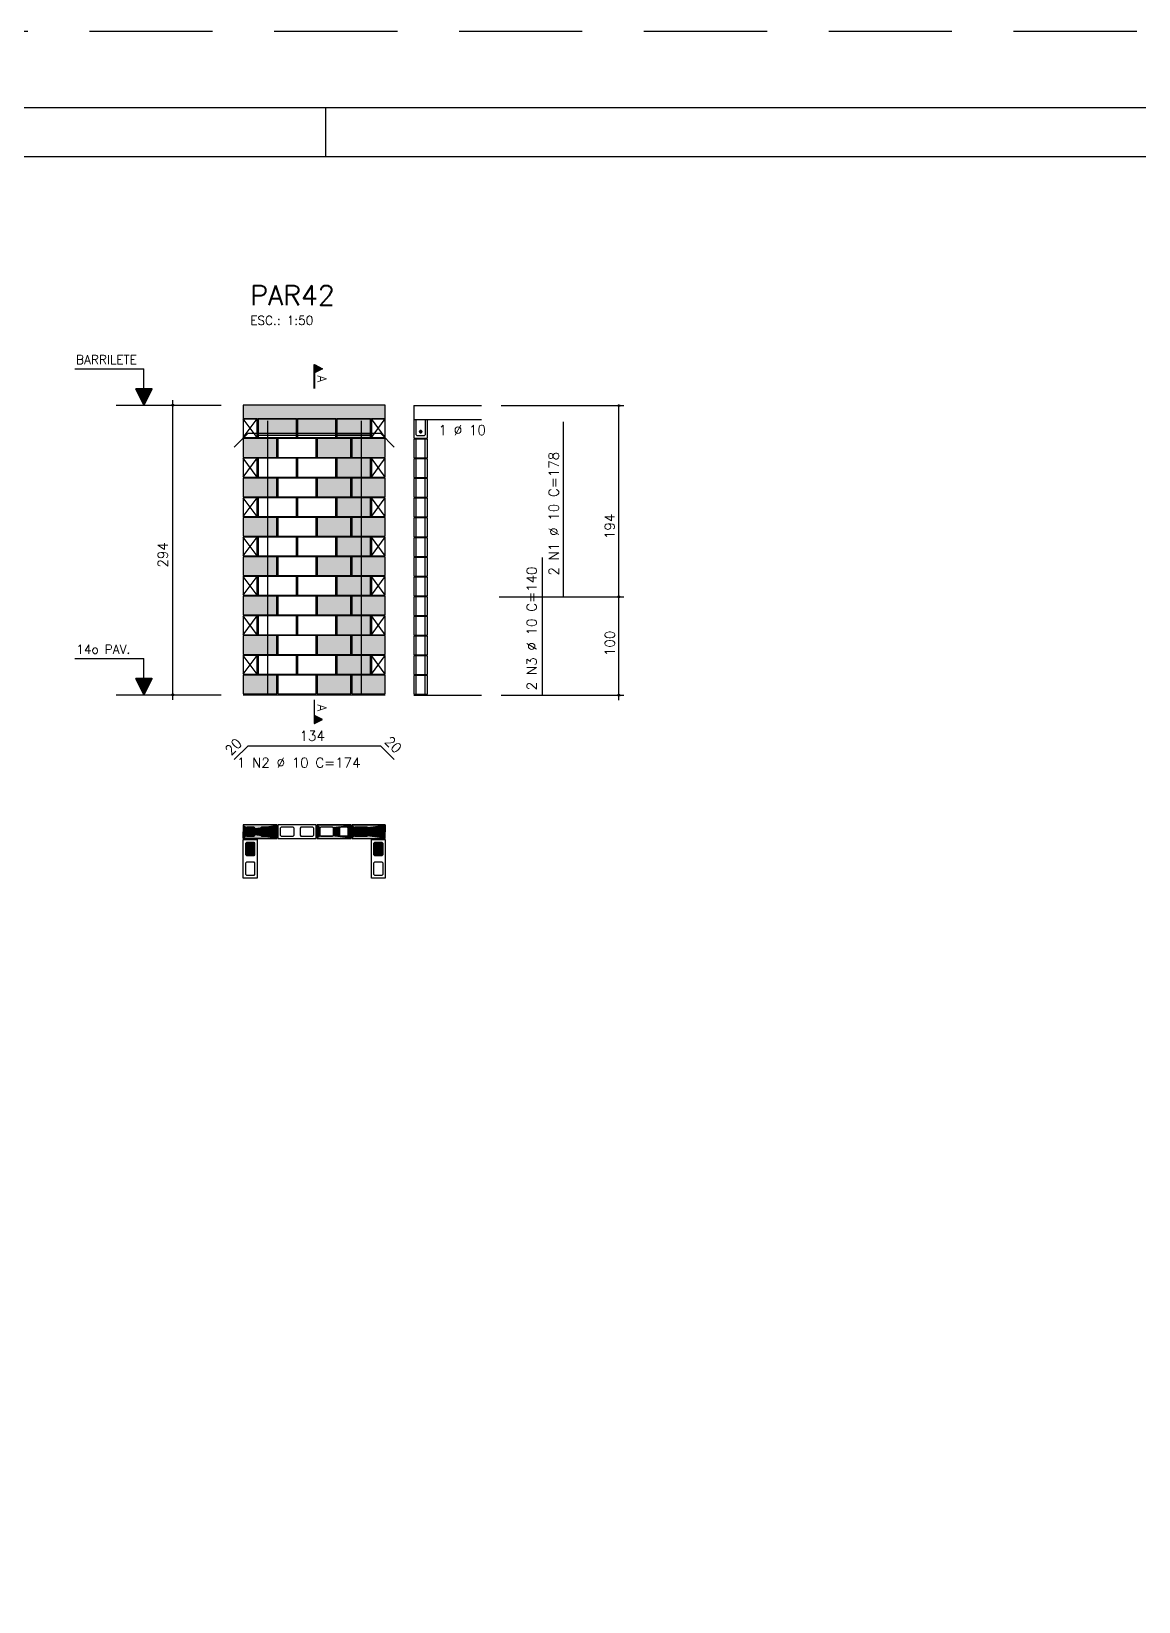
# Model space of a CAD drawing. Extents: x -1.9 to 86, y -1.6 to 60.9.
# Drawn here: x 41.12 to 63.59, y 29.07 to 60.95 of the extents above; entities that cross this region are included whole.
import ezdxf

# ---------------------------------------------------------------- set-up
doc = ezdxf.new("R2010")
doc.units = 0
doc.header["$MEASUREMENT"] = 0
doc.linetypes.add('HIDDEN', pattern=[0.375, 0.25, -0.125])
doc.layers.get('0').update_dxf_attribs({"linetype": 'CONTINUOUS'})
doc.layers.get('Defpoints').update_dxf_attribs({"linetype": 'CONTINUOUS'})
for name, color, linetype in [('ARQ_FOLHA', 7, 'CONTINUOUS'), ('PENA_01', 1, 'CONTINUOUS'), ('PENA_02', 2, 'CONTINUOUS'), ('PENA_03', 3, 'CONTINUOUS'), ('PENA_05', 5, 'CONTINUOUS'), ('PENA_06', 6, 'CONTINUOUS'), ('PENA_09', 254, 'CONTINUOUS'), ('PENA_11', 252, 'CONTINUOUS'), ('PENA_21', 100, 'CONTINUOUS')]:
    doc.layers.add(name, color=color, linetype=linetype)
doc.styles.get("Standard").update_dxf_attribs({"font": 'ROMANS.SHX'})

# ---------------------------------------------------------------- blocks, each defined once
blk = doc.blocks.new('FOLHA A1 - 841 X 594')
at = {"layer": 'ARQ_FOLHA', "color": 1}
blk.add_line((-370, 584), (-370, 594), dxfattribs=at)
for points in [[(-841, 0), (0, 0), (0, 594), (-841, 594)], [(-816, 10), (-10, 10), (-10, 584), (-816, 584)]]:
    blk.add_lwpolyline(points, close=True, dxfattribs=at)
at = {"layer": 'Defpoints', "color": 8, "linetype": 'HIDDEN', "ltscale": 100}
blk.add_lwpolyline([(-860.5, 609.5), (-860.5, -15.5), (19.5, -15.5), (19.5, 609.5)], close=True, dxfattribs=at)
blk = doc.blocks.new('*U24')
blk.add_blockref('FOLHA A1 - 841 X 594', (0, 0))

msp = doc.modelspace()

# ---------------------------------------------------------------- linework, layer by layer
at = {"layer": 'PENA_01', "linetype": 'Continuous'}
for p, q in [((42.846, 53.361), (44.977, 53.361)), ((45.724, 52.751), (46.504, 52.751)), ((46.523, 52.751), (47.303, 52.751)), ((47.323, 52.751), (48.003, 52.751)), ((42.846, 47.481), (44.977, 47.481))]:
    msp.add_line(p, q, dxfattribs=at)
for points in [[(45.494, 44.611), (45.634, 44.611), (45.654, 44.631), (45.654, 44.771), (45.634, 44.791), (45.494, 44.791), (45.474, 44.771), (45.474, 44.631), (45.494, 44.611)], [(45.794, 44.611), (46.034, 44.611), (46.054, 44.631), (46.054, 44.771), (46.034, 44.791), (45.794, 44.791), (45.774, 44.771), (45.774, 44.631), (45.794, 44.611)], [(46.454, 44.771), (46.434, 44.791), (46.194, 44.791), (46.174, 44.771), (46.174, 44.631), (46.194, 44.611), (46.434, 44.611), (46.454, 44.631), (46.454, 44.771)], [(46.854, 44.771), (46.834, 44.791), (46.594, 44.791), (46.574, 44.771), (46.574, 44.631), (46.594, 44.611), (46.834, 44.611), (46.854, 44.631), (46.854, 44.771)], [(47.234, 44.791), (46.994, 44.791), (46.974, 44.771), (46.974, 44.631), (46.994, 44.611), (47.234, 44.611), (47.254, 44.631), (47.254, 44.771), (47.234, 44.791)], [(47.534, 44.791), (47.394, 44.791), (47.374, 44.771), (47.374, 44.631), (47.394, 44.611), (47.534, 44.611), (47.554, 44.631), (47.554, 44.771), (47.534, 44.791)], [(47.934, 44.791), (47.694, 44.791), (47.674, 44.771), (47.674, 44.631), (47.694, 44.611), (47.934, 44.611), (47.954, 44.631), (47.954, 44.771), (47.934, 44.791)], [(48.234, 44.791), (48.094, 44.791), (48.074, 44.771), (48.074, 44.631), (48.094, 44.611), (48.234, 44.611), (48.254, 44.631), (48.254, 44.771), (48.234, 44.791)], [(45.494, 44.211), (45.474, 44.231), (45.474, 44.471), (45.494, 44.491), (45.634, 44.491), (45.654, 44.471), (45.654, 44.231), (45.634, 44.211), (45.494, 44.211)], [(48.094, 44.211), (48.074, 44.231), (48.074, 44.471), (48.094, 44.491), (48.234, 44.491), (48.254, 44.471), (48.254, 44.231), (48.234, 44.211), (48.094, 44.211)], [(45.494, 43.811), (45.474, 43.831), (45.474, 44.071), (45.494, 44.091), (45.634, 44.091), (45.654, 44.071), (45.654, 43.831), (45.634, 43.811), (45.494, 43.811)], [(48.094, 43.811), (48.074, 43.831), (48.074, 44.071), (48.094, 44.091), (48.234, 44.091), (48.254, 44.071), (48.254, 43.831), (48.234, 43.811), (48.094, 43.811)]]:
    msp.add_lwpolyline(points, dxfattribs=at)
at = {"layer": 'PENA_02', "linetype": 'Continuous'}
for p, q in [((45.704, 53.081), (45.424, 53.081)), ((45.424, 53.081), (45.424, 52.701)), ((45.704, 52.701), (45.704, 53.081)), ((48.304, 53.081), (48.024, 53.081)), ((48.024, 53.081), (48.024, 52.701)), ((48.304, 52.701), (48.304, 53.081)), ((45.424, 52.701), (45.704, 52.701)), ((48.024, 52.701), (48.304, 52.701)), ((45.704, 52.281), (45.424, 52.281)), ((45.424, 52.281), (45.424, 51.901)), ((45.704, 51.901), (45.704, 52.281)), ((48.304, 52.281), (48.024, 52.281)), ((48.024, 52.281), (48.024, 51.901)), ((48.304, 51.901), (48.304, 52.281)), ((45.424, 51.901), (45.704, 51.901)), ((48.024, 51.901), (48.304, 51.901)), ((45.704, 51.481), (45.424, 51.481)), ((45.424, 51.481), (45.424, 51.101)), ((45.704, 51.101), (45.704, 51.481)), ((48.304, 51.481), (48.024, 51.481)), ((48.024, 51.481), (48.024, 51.101)), ((48.304, 51.101), (48.304, 51.481)), ((45.424, 51.101), (45.704, 51.101)), ((48.024, 51.101), (48.304, 51.101)), ((45.704, 50.681), (45.424, 50.681)), ((45.424, 50.681), (45.424, 50.301)), ((45.704, 50.301), (45.704, 50.681)), ((48.304, 50.681), (48.024, 50.681)), ((48.024, 50.681), (48.024, 50.301)), ((48.304, 50.301), (48.304, 50.681)), ((45.424, 50.301), (45.704, 50.301)), ((48.024, 50.301), (48.304, 50.301)), ((45.704, 49.881), (45.424, 49.881)), ((45.424, 49.881), (45.424, 49.501)), ((45.704, 49.501), (45.704, 49.881)), ((48.304, 49.881), (48.024, 49.881)), ((48.024, 49.881), (48.024, 49.501)), ((48.304, 49.501), (48.304, 49.881)), ((45.424, 49.501), (45.704, 49.501)), ((48.024, 49.501), (48.304, 49.501)), ((45.704, 49.081), (45.424, 49.081)), ((45.424, 49.081), (45.424, 48.701)), ((45.704, 48.701), (45.704, 49.081)), ((48.304, 49.081), (48.024, 49.081)), ((48.024, 49.081), (48.024, 48.701)), ((48.304, 48.701), (48.304, 49.081)), ((45.424, 48.701), (45.704, 48.701)), ((48.024, 48.701), (48.304, 48.701)), ((45.704, 48.281), (45.424, 48.281)), ((45.424, 48.281), (45.424, 47.901)), ((45.704, 47.901), (45.704, 48.281)), ((48.304, 48.281), (48.024, 48.281)), ((48.024, 48.281), (48.024, 47.901)), ((48.304, 47.901), (48.304, 48.281)), ((45.424, 47.901), (45.704, 47.901)), ((48.024, 47.901), (48.304, 47.901)), ((45.424, 47.481), (48.304, 47.481))]:
    msp.add_line(p, q, dxfattribs=at)
for points in [[(45.424, 53.081), (48.304, 53.081), (48.304, 53.361), (45.424, 53.361), (45.424, 53.081)], [(45.724, 52.701), (46.504, 52.701), (46.504, 53.081), (45.724, 53.081), (45.724, 52.701)], [(46.523, 52.701), (47.303, 52.701), (47.303, 53.081), (46.523, 53.081), (46.523, 52.701)], [(47.323, 52.701), (48.003, 52.701), (48.003, 53.081), (47.323, 53.081), (47.323, 52.701)], [(45.424, 52.301), (46.104, 52.301), (46.104, 52.681), (45.424, 52.681), (45.424, 52.301)], [(46.124, 52.301), (46.904, 52.301), (46.904, 52.681), (46.124, 52.681), (46.124, 52.301)], [(46.924, 52.301), (47.604, 52.301), (47.604, 52.681), (46.924, 52.681), (46.924, 52.301)], [(47.624, 52.301), (48.304, 52.301), (48.304, 52.681), (47.624, 52.681), (47.624, 52.301)], [(45.724, 51.901), (46.504, 51.901), (46.504, 52.281), (45.724, 52.281), (45.724, 51.901)], [(46.524, 51.901), (47.304, 51.901), (47.304, 52.281), (46.524, 52.281), (46.524, 51.901)], [(47.324, 51.901), (48.004, 51.901), (48.004, 52.281), (47.324, 52.281), (47.324, 51.901)], [(45.424, 51.501), (46.104, 51.501), (46.104, 51.881), (45.424, 51.881), (45.424, 51.501)], [(46.124, 51.501), (46.904, 51.501), (46.904, 51.881), (46.124, 51.881), (46.124, 51.501)], [(46.924, 51.501), (47.604, 51.501), (47.604, 51.881), (46.924, 51.881), (46.924, 51.501)], [(47.624, 51.501), (48.304, 51.501), (48.304, 51.881), (47.624, 51.881), (47.624, 51.501)], [(45.724, 51.101), (46.504, 51.101), (46.504, 51.481), (45.724, 51.481), (45.724, 51.101)], [(46.524, 51.101), (47.304, 51.101), (47.304, 51.481), (46.524, 51.481), (46.524, 51.101)], [(47.324, 51.101), (48.004, 51.101), (48.004, 51.481), (47.324, 51.481), (47.324, 51.101)], [(45.424, 50.701), (46.104, 50.701), (46.104, 51.081), (45.424, 51.081), (45.424, 50.701)], [(46.124, 50.701), (46.904, 50.701), (46.904, 51.081), (46.124, 51.081), (46.124, 50.701)], [(46.924, 50.701), (47.604, 50.701), (47.604, 51.081), (46.924, 51.081), (46.924, 50.701)], [(47.624, 50.701), (48.304, 50.701), (48.304, 51.081), (47.624, 51.081), (47.624, 50.701)], [(45.724, 50.301), (46.504, 50.301), (46.504, 50.681), (45.724, 50.681), (45.724, 50.301)], [(46.524, 50.301), (47.304, 50.301), (47.304, 50.681), (46.524, 50.681), (46.524, 50.301)], [(47.324, 50.301), (48.004, 50.301), (48.004, 50.681), (47.324, 50.681), (47.324, 50.301)], [(45.424, 49.901), (46.104, 49.901), (46.104, 50.281), (45.424, 50.281), (45.424, 49.901)], [(46.124, 49.901), (46.904, 49.901), (46.904, 50.281), (46.124, 50.281), (46.124, 49.901)], [(46.924, 49.901), (47.604, 49.901), (47.604, 50.281), (46.924, 50.281), (46.924, 49.901)], [(47.624, 49.901), (48.304, 49.901), (48.304, 50.281), (47.624, 50.281), (47.624, 49.901)], [(45.724, 49.501), (46.504, 49.501), (46.504, 49.881), (45.724, 49.881), (45.724, 49.501)], [(46.524, 49.501), (47.304, 49.501), (47.304, 49.881), (46.524, 49.881), (46.524, 49.501)], [(47.324, 49.501), (48.004, 49.501), (48.004, 49.881), (47.324, 49.881), (47.324, 49.501)], [(45.424, 49.101), (46.104, 49.101), (46.104, 49.481), (45.424, 49.481), (45.424, 49.101)], [(46.124, 49.101), (46.904, 49.101), (46.904, 49.481), (46.124, 49.481), (46.124, 49.101)], [(46.924, 49.101), (47.604, 49.101), (47.604, 49.481), (46.924, 49.481), (46.924, 49.101)], [(47.624, 49.101), (48.304, 49.101), (48.304, 49.481), (47.624, 49.481), (47.624, 49.101)], [(45.724, 48.701), (46.504, 48.701), (46.504, 49.081), (45.724, 49.081), (45.724, 48.701)], [(46.524, 48.701), (47.304, 48.701), (47.304, 49.081), (46.524, 49.081), (46.524, 48.701)], [(47.324, 48.701), (48.004, 48.701), (48.004, 49.081), (47.324, 49.081), (47.324, 48.701)], [(45.424, 48.301), (46.104, 48.301), (46.104, 48.681), (45.424, 48.681), (45.424, 48.301)], [(46.124, 48.301), (46.904, 48.301), (46.904, 48.681), (46.124, 48.681), (46.124, 48.301)], [(46.924, 48.301), (47.604, 48.301), (47.604, 48.681), (46.924, 48.681), (46.924, 48.301)], [(47.624, 48.301), (48.304, 48.301), (48.304, 48.681), (47.624, 48.681), (47.624, 48.301)], [(45.724, 47.901), (46.504, 47.901), (46.504, 48.281), (45.724, 48.281), (45.724, 47.901)], [(46.524, 47.901), (47.304, 47.901), (47.304, 48.281), (46.524, 48.281), (46.524, 47.901)], [(47.324, 47.901), (48.004, 47.901), (48.004, 48.281), (47.324, 48.281), (47.324, 47.901)], [(45.424, 47.501), (46.104, 47.501), (46.104, 47.881), (45.424, 47.881), (45.424, 47.501)], [(46.124, 47.501), (46.904, 47.501), (46.904, 47.881), (46.124, 47.881), (46.124, 47.501)], [(46.924, 47.501), (47.604, 47.501), (47.604, 47.881), (46.924, 47.881), (46.924, 47.501)], [(47.624, 47.501), (48.304, 47.501), (48.304, 47.881), (47.624, 47.881), (47.624, 47.501)], [(45.424, 44.561), (46.104, 44.561), (46.104, 44.841), (45.424, 44.841), (45.424, 44.561)], [(46.904, 44.841), (46.124, 44.841), (46.124, 44.561), (46.904, 44.561), (46.904, 44.841)], [(47.604, 44.841), (46.924, 44.841), (46.924, 44.561), (47.604, 44.561), (47.604, 44.841)], [(48.304, 44.841), (47.624, 44.841), (47.624, 44.561), (48.304, 44.561), (48.304, 44.841)], [(45.424, 43.761), (45.424, 44.541), (45.704, 44.541), (45.704, 43.761), (45.424, 43.761)], [(48.024, 43.761), (48.024, 44.541), (48.304, 44.541), (48.304, 43.761), (48.024, 43.761)]]:
    msp.add_lwpolyline(points, dxfattribs=at)
for centre, radius in [((43.992, 53.361), 0.02), ((43.992, 53.361), 0.01), ((53.044, 53.35), 0.02), ((53.044, 53.35), 0.01), ((53.044, 49.47), 0.02), ((53.044, 49.47), 0.01), ((43.992, 47.481), 0.02), ((43.992, 47.481), 0.01), ((53.044, 47.47), 0.02), ((53.044, 47.47), 0.01)]:
    msp.add_circle(centre, radius, dxfattribs=at)
at = {"layer": 'PENA_03', "linetype": 'Continuous'}
for p, q in [((43.405, 54.093), (42.005, 54.093)), ((43.405, 53.693), (43.405, 54.093)), ((43.406, 53.693), (43.406, 54.095)), ((46.864, 53.698), (46.864, 54.184)), ((46.864, 54.184), (47.03, 54.101)), ((46.865, 54.183), (46.865, 54.019)), ((46.865, 54.183), (47.028, 54.101)), ((47.028, 54.101), (46.865, 54.019)), ((47.03, 54.101), (46.865, 54.018)), ((46.865, 54.018), (46.865, 53.698)), ((46.877, 54.178), (46.877, 54.025)), ((46.89, 54.171), (46.89, 54.031)), ((46.902, 54.165), (46.902, 54.037)), ((46.915, 54.159), (46.915, 54.044)), ((46.928, 54.152), (46.928, 54.05)), ((46.941, 54.146), (46.941, 54.056)), ((46.953, 54.139), (46.953, 54.063)), ((46.966, 54.133), (46.966, 54.069)), ((46.979, 54.127), (46.979, 54.076)), ((46.992, 54.12), (46.992, 54.082)), ((47.004, 54.114), (47.004, 54.088)), ((47.017, 54.107), (47.017, 54.095)), ((43.406, 53.361), (43.24, 53.693)), ((43.24, 53.693), (43.405, 53.693)), ((43.406, 53.364), (43.242, 53.692)), ((43.569, 53.692), (43.242, 53.692)), ((43.559, 53.668), (43.252, 53.668)), ((43.546, 53.642), (43.265, 53.642)), ((43.533, 53.617), (43.278, 53.617)), ((43.521, 53.591), (43.291, 53.591)), ((43.508, 53.566), (43.304, 53.566)), ((43.572, 53.693), (43.406, 53.361)), ((43.406, 53.693), (43.572, 53.693)), ((43.569, 53.692), (43.406, 53.364)), ((43.495, 53.54), (43.316, 53.54)), ((43.482, 53.514), (43.329, 53.514)), ((43.469, 53.489), (43.342, 53.489)), ((43.457, 53.463), (43.355, 53.463)), ((43.444, 53.438), (43.367, 53.438)), ((43.431, 53.412), (43.38, 53.412)), ((43.418, 53.387), (43.393, 53.387)), ((43.992, 47.381), (43.992, 53.461)), ((48.884, 53.35), (48.884, 52.69)), ((48.884, 53.35), (50.254, 53.35)), ((50.654, 53.35), (53.144, 53.35)), ((53.044, 47.37), (53.044, 53.35)), ((45.424, 52.701), (45.704, 53.081)), ((45.704, 52.701), (45.424, 53.081)), ((48.024, 52.701), (48.304, 53.081)), ((48.304, 52.701), (48.024, 53.081)), ((48.884, 53.07), (50.254, 53.07)), ((48.934, 52.29), (48.934, 52.67)), ((49.114, 52.29), (49.114, 52.67)), ((45.424, 51.901), (45.704, 52.281)), ((45.704, 51.901), (45.424, 52.281)), ((48.024, 51.901), (48.304, 52.281)), ((48.304, 51.901), (48.024, 52.281)), ((48.934, 51.89), (48.934, 52.27)), ((49.114, 51.89), (49.114, 52.27)), ((48.934, 51.49), (48.934, 51.87)), ((49.114, 51.49), (49.114, 51.87)), ((45.424, 51.101), (45.704, 51.481)), ((45.704, 51.101), (45.424, 51.481)), ((48.024, 51.101), (48.304, 51.481)), ((48.304, 51.101), (48.024, 51.481)), ((48.934, 51.09), (48.934, 51.47)), ((49.114, 51.09), (49.114, 51.47)), ((48.934, 50.69), (48.934, 51.07)), ((49.114, 50.69), (49.114, 51.07)), ((45.424, 50.301), (45.704, 50.681)), ((45.704, 50.301), (45.424, 50.681)), ((48.024, 50.301), (48.304, 50.681)), ((48.304, 50.301), (48.024, 50.681)), ((48.934, 50.29), (48.934, 50.67)), ((49.114, 50.29), (49.114, 50.67)), ((48.934, 49.89), (48.934, 50.27)), ((49.114, 49.89), (49.114, 50.27)), ((45.424, 49.501), (45.704, 49.881)), ((45.704, 49.501), (45.424, 49.881)), ((48.024, 49.501), (48.304, 49.881)), ((48.304, 49.501), (48.024, 49.881)), ((48.934, 49.49), (48.934, 49.87)), ((49.114, 49.49), (49.114, 49.87)), ((48.934, 49.09), (48.934, 49.47)), ((49.114, 49.09), (49.114, 49.47)), ((50.613, 49.47), (53.144, 49.47)), ((45.424, 48.701), (45.704, 49.081)), ((45.704, 48.701), (45.424, 49.081)), ((48.024, 48.701), (48.304, 49.081)), ((48.304, 48.701), (48.024, 49.081)), ((48.934, 48.69), (48.934, 49.07)), ((49.114, 48.69), (49.114, 49.07)), ((48.934, 48.29), (48.934, 48.67)), ((49.114, 48.29), (49.114, 48.67)), ((43.405, 48.213), (42.005, 48.213)), ((43.405, 47.813), (43.405, 48.213)), ((43.406, 47.813), (43.406, 48.215)), ((45.424, 47.901), (45.704, 48.281)), ((45.704, 47.901), (45.424, 48.281)), ((48.024, 47.901), (48.304, 48.281)), ((48.304, 47.901), (48.024, 48.281)), ((48.934, 47.89), (48.934, 48.27)), ((49.114, 47.89), (49.114, 48.27)), ((43.406, 47.481), (43.24, 47.813)), ((43.24, 47.813), (43.405, 47.813)), ((43.572, 47.813), (43.406, 47.481)), ((43.406, 47.813), (43.572, 47.813)), ((48.934, 47.49), (48.934, 47.87)), ((49.114, 47.49), (49.114, 47.87)), ((43.406, 47.484), (43.242, 47.812)), ((43.569, 47.812), (43.242, 47.812)), ((43.559, 47.788), (43.252, 47.788)), ((43.546, 47.762), (43.265, 47.762)), ((43.533, 47.737), (43.278, 47.737)), ((43.521, 47.711), (43.291, 47.711)), ((43.508, 47.686), (43.304, 47.686)), ((43.495, 47.66), (43.316, 47.66)), ((43.482, 47.634), (43.329, 47.634)), ((43.469, 47.609), (43.342, 47.609)), ((43.457, 47.583), (43.355, 47.583)), ((43.444, 47.558), (43.367, 47.558)), ((43.431, 47.532), (43.38, 47.532)), ((43.418, 47.507), (43.393, 47.507)), ((43.569, 47.812), (43.406, 47.484)), ((46.864, 47.381), (46.864, 46.895)), ((46.865, 47.061), (46.865, 47.381)), ((48.884, 47.47), (50.254, 47.47)), ((50.654, 47.47), (53.144, 47.47)), ((46.864, 46.895), (47.03, 46.978)), ((47.03, 46.978), (46.865, 47.061)), ((46.865, 46.896), (46.865, 47.06)), ((47.028, 46.978), (46.865, 47.06)), ((46.865, 46.896), (47.028, 46.978)), ((46.877, 46.901), (46.877, 47.054)), ((46.89, 46.908), (46.89, 47.048)), ((46.902, 46.914), (46.902, 47.042)), ((46.915, 46.92), (46.915, 47.035)), ((46.928, 46.927), (46.928, 47.029)), ((46.941, 46.933), (46.941, 47.023)), ((46.953, 46.94), (46.953, 47.016)), ((46.966, 46.946), (46.966, 47.01)), ((46.979, 46.952), (46.979, 47.003)), ((46.992, 46.959), (46.992, 46.997)), ((47.004, 46.965), (47.004, 46.991)), ((47.017, 46.972), (47.017, 46.984))]:
    msp.add_line(p, q, dxfattribs=at)
for points in [[(48.884, 52.69), (49.164, 52.69), (49.164, 53.07)], [(49.114, 53.07), (49.114, 52.76), (49.094, 52.74), (48.954, 52.74), (48.934, 52.76), (48.934, 53.07)], [(48.884, 52.29), (49.164, 52.29), (49.164, 52.67), (48.884, 52.67), (48.884, 52.29)], [(49.048, 52.821), (49.046, 52.832), (49.04, 52.84), (49.031, 52.845), (49.021, 52.846), (49.011, 52.843), (49.003, 52.836), (48.999, 52.827), (48.999, 52.816), (49.003, 52.807), (49.011, 52.8), (49.021, 52.796), (49.031, 52.798), (49.04, 52.803), (49.046, 52.811), (49.048, 52.821)], [(48.884, 51.89), (49.164, 51.89), (49.164, 52.27), (48.884, 52.27), (48.884, 51.89)], [(48.884, 51.49), (49.164, 51.49), (49.164, 51.87), (48.884, 51.87), (48.884, 51.49)], [(48.884, 51.09), (49.164, 51.09), (49.164, 51.47), (48.884, 51.47), (48.884, 51.09)], [(48.884, 50.69), (49.164, 50.69), (49.164, 51.07), (48.884, 51.07), (48.884, 50.69)], [(48.884, 50.29), (49.164, 50.29), (49.164, 50.67), (48.884, 50.67), (48.884, 50.29)], [(48.884, 49.89), (49.164, 49.89), (49.164, 50.27), (48.884, 50.27), (48.884, 49.89)], [(48.884, 49.49), (49.164, 49.49), (49.164, 49.87), (48.884, 49.87), (48.884, 49.49)], [(48.884, 49.09), (49.164, 49.09), (49.164, 49.47), (48.884, 49.47), (48.884, 49.09)], [(48.884, 48.69), (49.164, 48.69), (49.164, 49.07), (48.884, 49.07), (48.884, 48.69)], [(48.884, 48.29), (49.164, 48.29), (49.164, 48.67), (48.884, 48.67), (48.884, 48.29)], [(48.884, 47.89), (49.164, 47.89), (49.164, 48.27), (48.884, 48.27), (48.884, 47.89)], [(48.884, 47.49), (49.164, 47.49), (49.164, 47.87), (48.884, 47.87), (48.884, 47.49)], [(45.474, 44.771), (45.494, 44.791), (45.634, 44.791), (45.654, 44.771), (45.654, 44.631), (45.634, 44.611), (45.494, 44.611), (45.474, 44.631), (45.474, 44.771)], [(45.774, 44.771), (45.794, 44.791), (46.034, 44.791), (46.054, 44.771), (46.054, 44.631), (46.034, 44.611), (45.794, 44.611), (45.774, 44.631), (45.774, 44.771)], [(47.674, 44.771), (47.694, 44.791), (47.934, 44.791), (47.954, 44.771), (47.954, 44.631), (47.934, 44.611), (47.694, 44.611), (47.674, 44.631), (47.674, 44.771)], [(48.074, 44.771), (48.094, 44.791), (48.234, 44.791), (48.254, 44.771), (48.254, 44.631), (48.234, 44.611), (48.094, 44.611), (48.074, 44.631), (48.074, 44.771)], [(45.634, 44.491), (45.654, 44.471), (45.654, 44.231), (45.634, 44.211), (45.494, 44.211), (45.474, 44.231), (45.474, 44.471), (45.494, 44.491), (45.634, 44.491)], [(48.234, 44.491), (48.254, 44.471), (48.254, 44.231), (48.234, 44.211), (48.094, 44.211), (48.074, 44.231), (48.074, 44.471), (48.094, 44.491), (48.234, 44.491)]]:
    msp.add_lwpolyline(points, dxfattribs=at)
for centre, radius in [((49.023, 52.821), 0.025), ((45.564, 44.701), 0.04), ((45.914, 44.701), 0.04), ((47.814, 44.701), 0.04), ((48.164, 44.701), 0.04), ((45.564, 44.351), 0.04), ((48.164, 44.351), 0.04)]:
    msp.add_circle(centre, radius, dxfattribs=at)
for points in [[(49.048, 52.821), (49.003, 52.836), (48.999, 52.827)], [(49.048, 52.821), (48.999, 52.827), (48.999, 52.816)], [(49.048, 52.821), (48.999, 52.816), (49.003, 52.807)], [(49.048, 52.821), (49.011, 52.843), (49, 52.83)], [(49.048, 52.821), (49, 52.83), (49, 52.813)], [(49.048, 52.821), (49, 52.813), (49.011, 52.8)], [(49.048, 52.821), (49.011, 52.843), (49.003, 52.836)], [(49.048, 52.821), (49.003, 52.807), (49.011, 52.8)], [(49.048, 52.821), (49.028, 52.846), (49.011, 52.843)], [(49.048, 52.821), (49.021, 52.846), (49.011, 52.843)], [(49.048, 52.821), (49.011, 52.8), (49.028, 52.797)], [(49.048, 52.821), (49.011, 52.8), (49.021, 52.796)], [(49.048, 52.821), (49.031, 52.845), (49.021, 52.846)], [(49.048, 52.821), (49.021, 52.796), (49.031, 52.798)], [(49.048, 52.821), (49.042, 52.837), (49.028, 52.846)], [(49.048, 52.821), (49.028, 52.797), (49.042, 52.805)], [(49.048, 52.821), (49.04, 52.84), (49.031, 52.845)], [(49.048, 52.821), (49.031, 52.798), (49.04, 52.803)], [(49.048, 52.821), (49.046, 52.832), (49.04, 52.84)], [(49.048, 52.821), (49.04, 52.803), (49.046, 52.811)], [(49.048, 52.821), (49.042, 52.805), (49.048, 52.821)], [(49.048, 52.821), (49.046, 52.811), (49.048, 52.821)], [(45.604, 44.701), (45.544, 44.736), (45.527, 44.715)], [(45.604, 44.701), (45.527, 44.715), (45.527, 44.688)], [(45.604, 44.701), (45.527, 44.688), (45.544, 44.667)], [(45.604, 44.701), (45.571, 44.741), (45.544, 44.736)], [(45.604, 44.701), (45.544, 44.667), (45.571, 44.662)], [(45.604, 44.701), (45.595, 44.727), (45.571, 44.741)], [(45.604, 44.701), (45.571, 44.662), (45.595, 44.676)], [(45.604, 44.701), (45.595, 44.676), (45.604, 44.701)], [(45.954, 44.701), (45.894, 44.736), (45.877, 44.715)], [(45.954, 44.701), (45.877, 44.715), (45.877, 44.688)], [(45.954, 44.701), (45.877, 44.688), (45.894, 44.667)], [(45.954, 44.701), (45.921, 44.741), (45.894, 44.736)], [(45.954, 44.701), (45.894, 44.667), (45.921, 44.662)], [(45.954, 44.701), (45.945, 44.727), (45.921, 44.741)], [(45.954, 44.701), (45.921, 44.662), (45.945, 44.676)], [(45.954, 44.701), (45.945, 44.676), (45.954, 44.701)], [(47.854, 44.701), (47.794, 44.736), (47.776, 44.715)], [(47.854, 44.701), (47.776, 44.715), (47.776, 44.688)], [(47.854, 44.701), (47.776, 44.688), (47.794, 44.667)], [(47.854, 44.701), (47.821, 44.741), (47.794, 44.736)], [(47.854, 44.701), (47.794, 44.667), (47.821, 44.662)], [(47.854, 44.701), (47.844, 44.727), (47.821, 44.741)], [(47.854, 44.701), (47.821, 44.662), (47.844, 44.676)], [(47.854, 44.701), (47.844, 44.676), (47.854, 44.701)], [(48.204, 44.701), (48.144, 44.736), (48.126, 44.715)], [(48.204, 44.701), (48.126, 44.715), (48.126, 44.688)], [(48.204, 44.701), (48.126, 44.688), (48.144, 44.667)], [(48.204, 44.701), (48.171, 44.741), (48.144, 44.736)], [(48.204, 44.701), (48.144, 44.667), (48.171, 44.662)], [(48.204, 44.701), (48.194, 44.727), (48.171, 44.741)], [(48.204, 44.701), (48.171, 44.662), (48.194, 44.676)], [(48.204, 44.701), (48.194, 44.676), (48.204, 44.701)], [(45.604, 44.351), (45.544, 44.386), (45.527, 44.365)], [(45.604, 44.351), (45.527, 44.365), (45.527, 44.338)], [(45.604, 44.351), (45.527, 44.338), (45.544, 44.317)], [(45.604, 44.351), (45.571, 44.391), (45.544, 44.386)], [(45.604, 44.351), (45.544, 44.317), (45.571, 44.312)], [(45.604, 44.351), (45.595, 44.377), (45.571, 44.391)], [(45.604, 44.351), (45.571, 44.312), (45.595, 44.326)], [(45.604, 44.351), (45.595, 44.326), (45.604, 44.351)], [(48.204, 44.351), (48.144, 44.386), (48.126, 44.365)], [(48.204, 44.351), (48.126, 44.365), (48.126, 44.338)], [(48.204, 44.351), (48.126, 44.338), (48.144, 44.317)], [(48.204, 44.351), (48.171, 44.391), (48.144, 44.386)], [(48.204, 44.351), (48.144, 44.317), (48.171, 44.312)], [(48.204, 44.351), (48.194, 44.377), (48.171, 44.391)], [(48.204, 44.351), (48.171, 44.312), (48.194, 44.326)], [(48.204, 44.351), (48.194, 44.326), (48.204, 44.351)]]:
    msp.add_solid(points, dxfattribs=at)
at = {"layer": 'PENA_05', "linetype": 'Continuous'}
for p, q in [((51.92, 49.467), (51.92, 53.021)), ((45.241, 52.508), (45.524, 52.791)), ((45.524, 52.791), (48.204, 52.791)), ((48.204, 52.791), (48.486, 52.509)), ((51.494, 47.47), (51.494, 50.27)), ((45.241, 46.164), (45.524, 46.447)), ((45.524, 46.447), (48.204, 46.447)), ((48.204, 46.447), (48.486, 46.165))]:
    msp.add_line(p, q, dxfattribs=at)
for points in [[(45.914, 53.041), (45.914, 47.47)], [(47.814, 53.041), (47.814, 47.47)]]:
    msp.add_lwpolyline(points, dxfattribs=at)
at = {"layer": 'PENA_09', "linetype": 'Continuous'}
for points in [[(45.724, 52.751), (46.504, 52.751), (46.504, 53.081), (45.724, 53.081), (45.724, 52.751)], [(46.523, 52.751), (47.303, 52.751), (47.303, 53.081), (46.523, 53.081), (46.523, 52.751)], [(47.323, 52.751), (48.003, 52.751), (48.003, 53.081), (47.323, 53.081), (47.323, 52.751)]]:
    msp.add_lwpolyline(points, dxfattribs=at)
for points in [[(45.724, 52.751), (46.504, 52.751), (46.504, 53.081)], [(45.724, 52.751), (46.504, 53.081), (45.724, 53.081)], [(45.724, 52.751), (45.724, 53.081), (45.724, 52.751)], [(46.523, 52.751), (47.303, 52.751), (47.303, 53.081)], [(46.523, 52.751), (47.303, 53.081), (46.523, 53.081)], [(46.523, 52.751), (46.523, 53.081), (46.523, 52.751)], [(47.323, 52.751), (48.003, 52.751), (48.003, 53.081)], [(47.323, 52.751), (48.003, 53.081), (47.323, 53.081)], [(47.323, 52.751), (47.323, 53.081), (47.323, 52.751)]]:
    msp.add_solid(points, dxfattribs=at)
at = {"layer": 'PENA_11', "linetype": 'Continuous'}
for points in [[(45.424, 53.081), (48.304, 53.081), (48.304, 53.361)], [(45.424, 53.081), (48.304, 53.361), (45.424, 53.361)], [(45.424, 53.081), (45.424, 53.361), (45.424, 53.081)], [(45.474, 44.771), (45.494, 44.791), (45.634, 44.791)], [(45.474, 44.771), (45.634, 44.791), (45.654, 44.771)], [(45.474, 44.771), (45.654, 44.771), (45.654, 44.631)], [(45.474, 44.771), (45.654, 44.631), (45.634, 44.611)], [(45.474, 44.771), (45.634, 44.611), (45.494, 44.611)], [(45.474, 44.771), (45.494, 44.611), (45.474, 44.631)], [(45.474, 44.771), (45.474, 44.631), (45.474, 44.771)], [(45.774, 44.771), (45.794, 44.791), (46.034, 44.791)], [(45.774, 44.771), (46.034, 44.791), (46.054, 44.771)], [(45.774, 44.771), (46.054, 44.771), (46.054, 44.631)], [(45.774, 44.771), (46.054, 44.631), (46.034, 44.611)], [(45.774, 44.771), (46.034, 44.611), (45.794, 44.611)], [(45.774, 44.771), (45.794, 44.611), (45.774, 44.631)], [(45.774, 44.771), (45.774, 44.631), (45.774, 44.771)], [(47.674, 44.771), (47.694, 44.791), (47.934, 44.791)], [(47.674, 44.771), (47.934, 44.791), (47.954, 44.771)], [(47.674, 44.771), (47.954, 44.771), (47.954, 44.631)], [(47.674, 44.771), (47.954, 44.631), (47.934, 44.611)], [(47.674, 44.771), (47.934, 44.611), (47.694, 44.611)], [(47.674, 44.771), (47.694, 44.611), (47.674, 44.631)], [(47.674, 44.771), (47.674, 44.631), (47.674, 44.771)], [(48.074, 44.771), (48.094, 44.791), (48.234, 44.791)], [(48.074, 44.771), (48.234, 44.791), (48.254, 44.771)], [(48.074, 44.771), (48.254, 44.771), (48.254, 44.631)], [(48.074, 44.771), (48.254, 44.631), (48.234, 44.611)], [(48.074, 44.771), (48.234, 44.611), (48.094, 44.611)], [(48.074, 44.771), (48.094, 44.611), (48.074, 44.631)], [(48.074, 44.771), (48.074, 44.631), (48.074, 44.771)], [(45.634, 44.491), (45.494, 44.211), (45.474, 44.231)], [(45.634, 44.491), (45.474, 44.231), (45.474, 44.471)], [(45.634, 44.491), (45.474, 44.471), (45.494, 44.491)], [(45.634, 44.491), (45.634, 44.211), (45.494, 44.211)], [(45.634, 44.491), (45.494, 44.491), (45.634, 44.491)], [(45.634, 44.491), (45.654, 44.471), (45.654, 44.231)], [(45.634, 44.491), (45.654, 44.231), (45.634, 44.211)], [(48.234, 44.491), (48.094, 44.211), (48.074, 44.231)], [(48.234, 44.491), (48.074, 44.231), (48.074, 44.471)], [(48.234, 44.491), (48.074, 44.471), (48.094, 44.491)], [(48.234, 44.491), (48.234, 44.211), (48.094, 44.211)], [(48.234, 44.491), (48.094, 44.491), (48.234, 44.491)], [(48.234, 44.491), (48.254, 44.471), (48.254, 44.231)], [(48.234, 44.491), (48.254, 44.231), (48.234, 44.211)]]:
    msp.add_solid(points, dxfattribs=at)
at = {"layer": 'PENA_21', "linetype": 'Continuous'}
for points in [[(45.424, 52.301), (46.104, 52.301), (46.104, 52.681), (45.424, 52.681), (45.424, 52.301)], [(46.924, 52.301), (47.604, 52.301), (47.604, 52.681), (46.924, 52.681), (46.924, 52.301)], [(47.323, 52.701), (48.003, 52.701), (48.003, 52.751), (47.323, 52.751), (47.323, 52.701)], [(47.624, 52.301), (48.304, 52.301), (48.304, 52.681), (47.624, 52.681), (47.624, 52.301)], [(47.324, 51.901), (48.004, 51.901), (48.004, 52.281), (47.324, 52.281), (47.324, 51.901)], [(45.424, 51.501), (46.104, 51.501), (46.104, 51.881), (45.424, 51.881), (45.424, 51.501)], [(46.924, 51.501), (47.604, 51.501), (47.604, 51.881), (46.924, 51.881), (46.924, 51.501)], [(47.624, 51.501), (48.304, 51.501), (48.304, 51.881), (47.624, 51.881), (47.624, 51.501)], [(47.324, 51.101), (48.004, 51.101), (48.004, 51.481), (47.324, 51.481), (47.324, 51.101)], [(45.424, 50.701), (46.104, 50.701), (46.104, 51.081), (45.424, 51.081), (45.424, 50.701)], [(46.924, 50.701), (47.604, 50.701), (47.604, 51.081), (46.924, 51.081), (46.924, 50.701)], [(47.624, 50.701), (48.304, 50.701), (48.304, 51.081), (47.624, 51.081), (47.624, 50.701)], [(47.324, 50.301), (48.004, 50.301), (48.004, 50.681), (47.324, 50.681), (47.324, 50.301)], [(45.424, 49.901), (46.104, 49.901), (46.104, 50.281), (45.424, 50.281), (45.424, 49.901)], [(46.924, 49.901), (47.604, 49.901), (47.604, 50.281), (46.924, 50.281), (46.924, 49.901)], [(47.624, 49.901), (48.304, 49.901), (48.304, 50.281), (47.624, 50.281), (47.624, 49.901)], [(47.324, 49.501), (48.004, 49.501), (48.004, 49.881), (47.324, 49.881), (47.324, 49.501)], [(45.424, 49.101), (46.104, 49.101), (46.104, 49.481), (45.424, 49.481), (45.424, 49.101)], [(46.924, 49.101), (47.604, 49.101), (47.604, 49.481), (46.924, 49.481), (46.924, 49.101)], [(47.624, 49.101), (48.304, 49.101), (48.304, 49.481), (47.624, 49.481), (47.624, 49.101)], [(47.324, 48.701), (48.004, 48.701), (48.004, 49.081), (47.324, 49.081), (47.324, 48.701)], [(45.424, 48.301), (46.104, 48.301), (46.104, 48.681), (45.424, 48.681), (45.424, 48.301)], [(46.924, 48.301), (47.604, 48.301), (47.604, 48.681), (46.924, 48.681), (46.924, 48.301)], [(47.624, 48.301), (48.304, 48.301), (48.304, 48.681), (47.624, 48.681), (47.624, 48.301)], [(47.324, 47.901), (48.004, 47.901), (48.004, 48.281), (47.324, 48.281), (47.324, 47.901)], [(45.424, 47.501), (46.104, 47.501), (46.104, 47.881), (45.424, 47.881), (45.424, 47.501)], [(46.924, 47.501), (47.604, 47.501), (47.604, 47.881), (46.924, 47.881), (46.924, 47.501)], [(47.624, 47.501), (48.304, 47.501), (48.304, 47.881), (47.624, 47.881), (47.624, 47.501)], [(45.424, 44.701), (45.474, 44.701), (45.474, 44.771), (45.494, 44.791), (45.634, 44.791), (45.654, 44.771), (45.654, 44.701), (45.774, 44.701), (45.774, 44.771), (45.794, 44.791), (46.034, 44.791), (46.054, 44.771), (46.054, 44.701), (46.104, 44.701), (46.104, 44.841), (45.424, 44.841), (45.424, 44.701)], [(45.424, 44.701), (45.474, 44.701), (45.474, 44.631), (45.494, 44.611), (45.634, 44.611), (45.654, 44.631), (45.654, 44.701), (45.774, 44.701), (45.774, 44.631), (45.794, 44.611), (46.034, 44.611), (46.054, 44.631), (46.054, 44.701), (46.104, 44.701), (46.104, 44.561), (45.424, 44.561), (45.424, 44.701)], [(47.604, 44.701), (47.554, 44.701), (47.554, 44.771), (47.534, 44.791), (47.394, 44.791), (47.374, 44.771), (47.374, 44.701), (47.254, 44.701), (47.254, 44.771), (47.234, 44.791), (46.994, 44.791), (46.974, 44.771), (46.974, 44.701), (46.924, 44.701), (46.924, 44.841), (47.604, 44.841), (47.604, 44.701)], [(47.604, 44.701), (47.554, 44.701), (47.554, 44.631), (47.534, 44.611), (47.394, 44.611), (47.374, 44.631), (47.374, 44.701), (47.254, 44.701), (47.254, 44.631), (47.234, 44.611), (46.994, 44.611), (46.974, 44.631), (46.974, 44.701), (46.924, 44.701), (46.924, 44.561), (47.604, 44.561), (47.604, 44.701)], [(48.304, 44.701), (48.254, 44.701), (48.254, 44.771), (48.234, 44.791), (48.094, 44.791), (48.074, 44.771), (48.074, 44.701), (47.954, 44.701), (47.954, 44.771), (47.934, 44.791), (47.694, 44.791), (47.674, 44.771), (47.674, 44.701), (47.624, 44.701), (47.624, 44.841), (48.304, 44.841), (48.304, 44.701)], [(48.304, 44.701), (48.254, 44.701), (48.254, 44.631), (48.234, 44.611), (48.094, 44.611), (48.074, 44.631), (48.074, 44.701), (47.954, 44.701), (47.954, 44.631), (47.934, 44.611), (47.694, 44.611), (47.674, 44.631), (47.674, 44.701), (47.624, 44.701), (47.624, 44.561), (48.304, 44.561), (48.304, 44.701)]]:
    msp.add_lwpolyline(points, dxfattribs=at)
for points in [[(45.424, 52.301), (46.104, 52.301), (46.104, 52.681)], [(45.424, 52.301), (46.104, 52.681), (45.424, 52.681)], [(45.424, 52.301), (45.424, 52.681), (45.424, 52.301)], [(46.924, 52.301), (47.604, 52.301), (47.604, 52.681)], [(46.924, 52.301), (47.604, 52.681), (46.924, 52.681)], [(46.924, 52.301), (46.924, 52.681), (46.924, 52.301)], [(47.323, 52.701), (48.003, 52.701), (48.003, 52.751)], [(47.323, 52.701), (48.003, 52.751), (47.323, 52.751)], [(47.323, 52.701), (47.323, 52.751), (47.323, 52.701)], [(47.624, 52.301), (48.304, 52.301), (48.304, 52.681)], [(47.624, 52.301), (48.304, 52.681), (47.624, 52.681)], [(47.624, 52.301), (47.624, 52.681), (47.624, 52.301)], [(47.324, 51.901), (48.004, 51.901), (48.004, 52.281)], [(47.324, 51.901), (48.004, 52.281), (47.324, 52.281)], [(47.324, 51.901), (47.324, 52.281), (47.324, 51.901)], [(45.424, 51.501), (46.104, 51.501), (46.104, 51.881)], [(45.424, 51.501), (46.104, 51.881), (45.424, 51.881)], [(45.424, 51.501), (45.424, 51.881), (45.424, 51.501)], [(46.924, 51.501), (47.604, 51.501), (47.604, 51.881)], [(46.924, 51.501), (47.604, 51.881), (46.924, 51.881)], [(46.924, 51.501), (46.924, 51.881), (46.924, 51.501)], [(47.624, 51.501), (48.304, 51.501), (48.304, 51.881)], [(47.624, 51.501), (48.304, 51.881), (47.624, 51.881)], [(47.624, 51.501), (47.624, 51.881), (47.624, 51.501)], [(47.324, 51.101), (48.004, 51.101), (48.004, 51.481)], [(47.324, 51.101), (48.004, 51.481), (47.324, 51.481)], [(47.324, 51.101), (47.324, 51.481), (47.324, 51.101)], [(45.424, 50.701), (46.104, 50.701), (46.104, 51.081)], [(45.424, 50.701), (46.104, 51.081), (45.424, 51.081)], [(45.424, 50.701), (45.424, 51.081), (45.424, 50.701)], [(46.924, 50.701), (47.604, 50.701), (47.604, 51.081)], [(46.924, 50.701), (47.604, 51.081), (46.924, 51.081)], [(46.924, 50.701), (46.924, 51.081), (46.924, 50.701)], [(47.624, 50.701), (48.304, 50.701), (48.304, 51.081)], [(47.624, 50.701), (48.304, 51.081), (47.624, 51.081)], [(47.624, 50.701), (47.624, 51.081), (47.624, 50.701)], [(47.324, 50.301), (48.004, 50.301), (48.004, 50.681)], [(47.324, 50.301), (48.004, 50.681), (47.324, 50.681)], [(47.324, 50.301), (47.324, 50.681), (47.324, 50.301)], [(45.424, 49.901), (46.104, 49.901), (46.104, 50.281)], [(45.424, 49.901), (46.104, 50.281), (45.424, 50.281)], [(45.424, 49.901), (45.424, 50.281), (45.424, 49.901)], [(46.924, 49.901), (47.604, 49.901), (47.604, 50.281)], [(46.924, 49.901), (47.604, 50.281), (46.924, 50.281)], [(46.924, 49.901), (46.924, 50.281), (46.924, 49.901)], [(47.624, 49.901), (48.304, 49.901), (48.304, 50.281)], [(47.624, 49.901), (48.304, 50.281), (47.624, 50.281)], [(47.624, 49.901), (47.624, 50.281), (47.624, 49.901)], [(47.324, 49.501), (48.004, 49.501), (48.004, 49.881)], [(47.324, 49.501), (48.004, 49.881), (47.324, 49.881)], [(47.324, 49.501), (47.324, 49.881), (47.324, 49.501)], [(45.424, 49.101), (46.104, 49.101), (46.104, 49.481)], [(45.424, 49.101), (46.104, 49.481), (45.424, 49.481)], [(45.424, 49.101), (45.424, 49.481), (45.424, 49.101)], [(46.924, 49.101), (47.604, 49.101), (47.604, 49.481)], [(46.924, 49.101), (47.604, 49.481), (46.924, 49.481)], [(46.924, 49.101), (46.924, 49.481), (46.924, 49.101)], [(47.624, 49.101), (48.304, 49.101), (48.304, 49.481)], [(47.624, 49.101), (48.304, 49.481), (47.624, 49.481)], [(47.624, 49.101), (47.624, 49.481), (47.624, 49.101)], [(47.324, 48.701), (48.004, 48.701), (48.004, 49.081)], [(47.324, 48.701), (48.004, 49.081), (47.324, 49.081)], [(47.324, 48.701), (47.324, 49.081), (47.324, 48.701)], [(45.424, 48.301), (46.104, 48.301), (46.104, 48.681)], [(45.424, 48.301), (46.104, 48.681), (45.424, 48.681)], [(45.424, 48.301), (45.424, 48.681), (45.424, 48.301)], [(46.924, 48.301), (47.604, 48.301), (47.604, 48.681)], [(46.924, 48.301), (47.604, 48.681), (46.924, 48.681)], [(46.924, 48.301), (46.924, 48.681), (46.924, 48.301)], [(47.624, 48.301), (48.304, 48.301), (48.304, 48.681)], [(47.624, 48.301), (48.304, 48.681), (47.624, 48.681)], [(47.624, 48.301), (47.624, 48.681), (47.624, 48.301)], [(47.324, 47.901), (48.004, 47.901), (48.004, 48.281)], [(47.324, 47.901), (48.004, 48.281), (47.324, 48.281)], [(47.324, 47.901), (47.324, 48.281), (47.324, 47.901)], [(45.424, 47.501), (46.104, 47.501), (46.104, 47.881)], [(45.424, 47.501), (46.104, 47.881), (45.424, 47.881)], [(45.424, 47.501), (45.424, 47.881), (45.424, 47.501)], [(46.924, 47.501), (47.604, 47.501), (47.604, 47.881)], [(46.924, 47.501), (47.604, 47.881), (46.924, 47.881)], [(46.924, 47.501), (46.924, 47.881), (46.924, 47.501)], [(47.624, 47.501), (48.304, 47.501), (48.304, 47.881)], [(47.624, 47.501), (48.304, 47.881), (47.624, 47.881)], [(47.624, 47.501), (47.624, 47.881), (47.624, 47.501)], [(46.104, 44.841), (45.424, 44.841), (45.494, 44.791)], [(45.424, 44.841), (45.424, 44.701), (45.474, 44.701)], [(45.424, 44.841), (45.474, 44.701), (45.474, 44.771)], [(45.424, 44.841), (45.474, 44.771), (45.494, 44.791)], [(45.474, 44.631), (45.424, 44.561), (45.424, 44.701)], [(45.474, 44.631), (45.424, 44.701), (45.474, 44.701)], [(45.474, 44.631), (45.494, 44.611), (45.424, 44.561)], [(46.104, 44.841), (45.494, 44.791), (45.634, 44.791)], [(46.104, 44.841), (45.634, 44.791), (45.654, 44.771)], [(46.104, 44.561), (45.634, 44.611), (45.654, 44.631)], [(46.104, 44.841), (45.654, 44.771), (45.794, 44.791)], [(45.654, 44.771), (45.774, 44.771), (45.794, 44.791)], [(45.654, 44.771), (45.654, 44.701), (45.774, 44.701)], [(45.654, 44.771), (45.774, 44.701), (45.774, 44.771)], [(45.654, 44.701), (45.774, 44.701), (45.774, 44.631)], [(45.654, 44.701), (45.774, 44.631), (45.794, 44.611)], [(45.654, 44.701), (45.794, 44.611), (45.654, 44.631)], [(46.104, 44.561), (45.654, 44.631), (45.794, 44.611)], [(46.104, 44.841), (45.794, 44.791), (46.034, 44.791)], [(46.104, 44.841), (46.034, 44.791), (46.054, 44.771)], [(46.104, 44.561), (46.034, 44.611), (46.054, 44.631)], [(46.104, 44.841), (46.054, 44.771), (46.104, 44.701)], [(46.104, 44.701), (46.054, 44.771), (46.054, 44.701)], [(46.104, 44.561), (46.054, 44.631), (46.054, 44.701)], [(46.104, 44.561), (46.054, 44.701), (46.104, 44.701)], [(46.994, 44.791), (46.974, 44.771), (46.924, 44.841)], [(46.994, 44.791), (46.924, 44.841), (47.604, 44.841)], [(46.974, 44.701), (46.924, 44.701), (46.924, 44.841)], [(46.974, 44.701), (46.924, 44.841), (46.974, 44.771)], [(46.924, 44.561), (46.974, 44.631), (46.924, 44.701)], [(46.974, 44.631), (46.974, 44.701), (46.924, 44.701)], [(46.994, 44.611), (46.974, 44.631), (46.924, 44.561)], [(46.994, 44.791), (47.604, 44.841), (47.234, 44.791)], [(47.254, 44.771), (47.234, 44.791), (47.604, 44.841)], [(47.254, 44.631), (47.234, 44.611), (47.604, 44.561)], [(47.254, 44.771), (47.604, 44.841), (47.394, 44.791)], [(47.254, 44.771), (47.394, 44.791), (47.374, 44.771)], [(47.254, 44.771), (47.374, 44.771), (47.374, 44.701)], [(47.254, 44.771), (47.374, 44.701), (47.254, 44.701)], [(47.254, 44.701), (47.254, 44.631), (47.394, 44.611)], [(47.254, 44.701), (47.394, 44.611), (47.374, 44.631)], [(47.254, 44.701), (47.374, 44.631), (47.374, 44.701)], [(47.604, 44.561), (47.394, 44.611), (47.254, 44.631)], [(47.394, 44.791), (47.604, 44.841), (47.534, 44.791)], [(47.554, 44.771), (47.534, 44.791), (47.604, 44.841)], [(47.604, 44.561), (47.554, 44.631), (47.534, 44.611)], [(47.554, 44.771), (47.604, 44.841), (47.604, 44.701)], [(47.554, 44.771), (47.604, 44.701), (47.554, 44.701)], [(47.604, 44.561), (47.604, 44.701), (47.554, 44.701)], [(47.604, 44.561), (47.554, 44.701), (47.554, 44.631)], [(47.694, 44.791), (47.674, 44.771), (47.624, 44.841)], [(47.694, 44.791), (47.624, 44.841), (48.304, 44.841)], [(47.674, 44.701), (47.624, 44.701), (47.624, 44.841)], [(47.674, 44.701), (47.624, 44.841), (47.674, 44.771)], [(47.624, 44.561), (47.674, 44.631), (47.624, 44.701)], [(47.674, 44.631), (47.674, 44.701), (47.624, 44.701)], [(47.694, 44.611), (47.674, 44.631), (47.624, 44.561)], [(47.694, 44.791), (48.304, 44.841), (47.934, 44.791)], [(47.954, 44.771), (47.934, 44.791), (48.304, 44.841)], [(47.954, 44.631), (47.934, 44.611), (48.304, 44.561)], [(47.954, 44.771), (48.304, 44.841), (48.094, 44.791)], [(47.954, 44.771), (48.094, 44.791), (48.074, 44.771)], [(47.954, 44.771), (48.074, 44.771), (48.074, 44.701)], [(47.954, 44.771), (48.074, 44.701), (47.954, 44.701)], [(47.954, 44.701), (47.954, 44.631), (48.094, 44.611)], [(47.954, 44.701), (48.094, 44.611), (48.074, 44.631)], [(47.954, 44.701), (48.074, 44.631), (48.074, 44.701)], [(48.304, 44.561), (48.094, 44.611), (47.954, 44.631)], [(48.094, 44.791), (48.304, 44.841), (48.234, 44.791)], [(48.254, 44.771), (48.234, 44.791), (48.304, 44.841)], [(48.304, 44.561), (48.254, 44.631), (48.234, 44.611)], [(48.254, 44.771), (48.304, 44.841), (48.304, 44.701)], [(48.254, 44.771), (48.304, 44.701), (48.254, 44.701)], [(48.304, 44.561), (48.304, 44.701), (48.254, 44.701)], [(48.304, 44.561), (48.254, 44.701), (48.254, 44.631)], [(46.104, 44.561), (45.424, 44.561), (45.494, 44.611)], [(46.104, 44.561), (45.494, 44.611), (45.634, 44.611)], [(46.104, 44.561), (45.794, 44.611), (46.034, 44.611)], [(47.604, 44.561), (46.994, 44.611), (46.924, 44.561)], [(47.234, 44.611), (46.994, 44.611), (47.604, 44.561)], [(47.604, 44.561), (47.534, 44.611), (47.394, 44.611)], [(48.304, 44.561), (47.694, 44.611), (47.624, 44.561)], [(47.934, 44.611), (47.694, 44.611), (48.304, 44.561)], [(48.304, 44.561), (48.234, 44.611), (48.094, 44.611)]]:
    msp.add_solid(points, dxfattribs=at)

# ---------------------------------------------------------------- block references
at = {"xscale": 0.09999999999999938, "yscale": 0.09999999999999938, "zscale": 0.09999999999999938}
msp.add_blockref('*U24', (84.1, -0.002), dxfattribs=at)

# ---------------------------------------------------------------- texts
at = {"layer": 'PENA_03', "linetype": 'Continuous'}
for s, height, p in [('ESC.: 1:50', 0.18, (45.564, 54.991)), ('BARRILETE', 0.18, (42.031, 54.195)), ('1 %%c 10', 0.2, (49.385, 52.754)), ('14o PAV.', 0.18, (42.035, 48.315)), ('1 N2 %%c 10 C=174', 0.2, (45.292, 46.002))]:
    msp.add_text(s, height=height, dxfattribs=at).set_placement(p)
for s, height, rotation, p in [('A', 0.18, 270, (46.931, 53.966)), ('2 N1 %%c 10 C=178', 0.2, 90, (51.822, 49.901)), ('194', 0.2, 90, (52.958, 50.642)), ('294', 0.2, 90, (43.89, 50.063)), ('2 N3 %%c 10 C=140', 0.2, 90, (51.374, 47.572)), ('100', 0.2, 90, (52.96, 48.267)), ('A', 0.18, 270, (46.931, 47.285)), ('20', 0.2, 45, (45.171, 46.235)), ('134', 0.2, 0.0026, (46.564, 46.547)), ('20', 0.2, 315, (48.274, 46.518))]:
    msp.add_text(s, height=height, rotation=rotation, dxfattribs=at).set_placement(p)
at = {"layer": 'PENA_06', "linetype": 'Continuous'}
msp.add_text('PAR42', height=0.4, dxfattribs=at).set_placement((45.564, 55.391))

doc.saveas('drawing.dxf')
